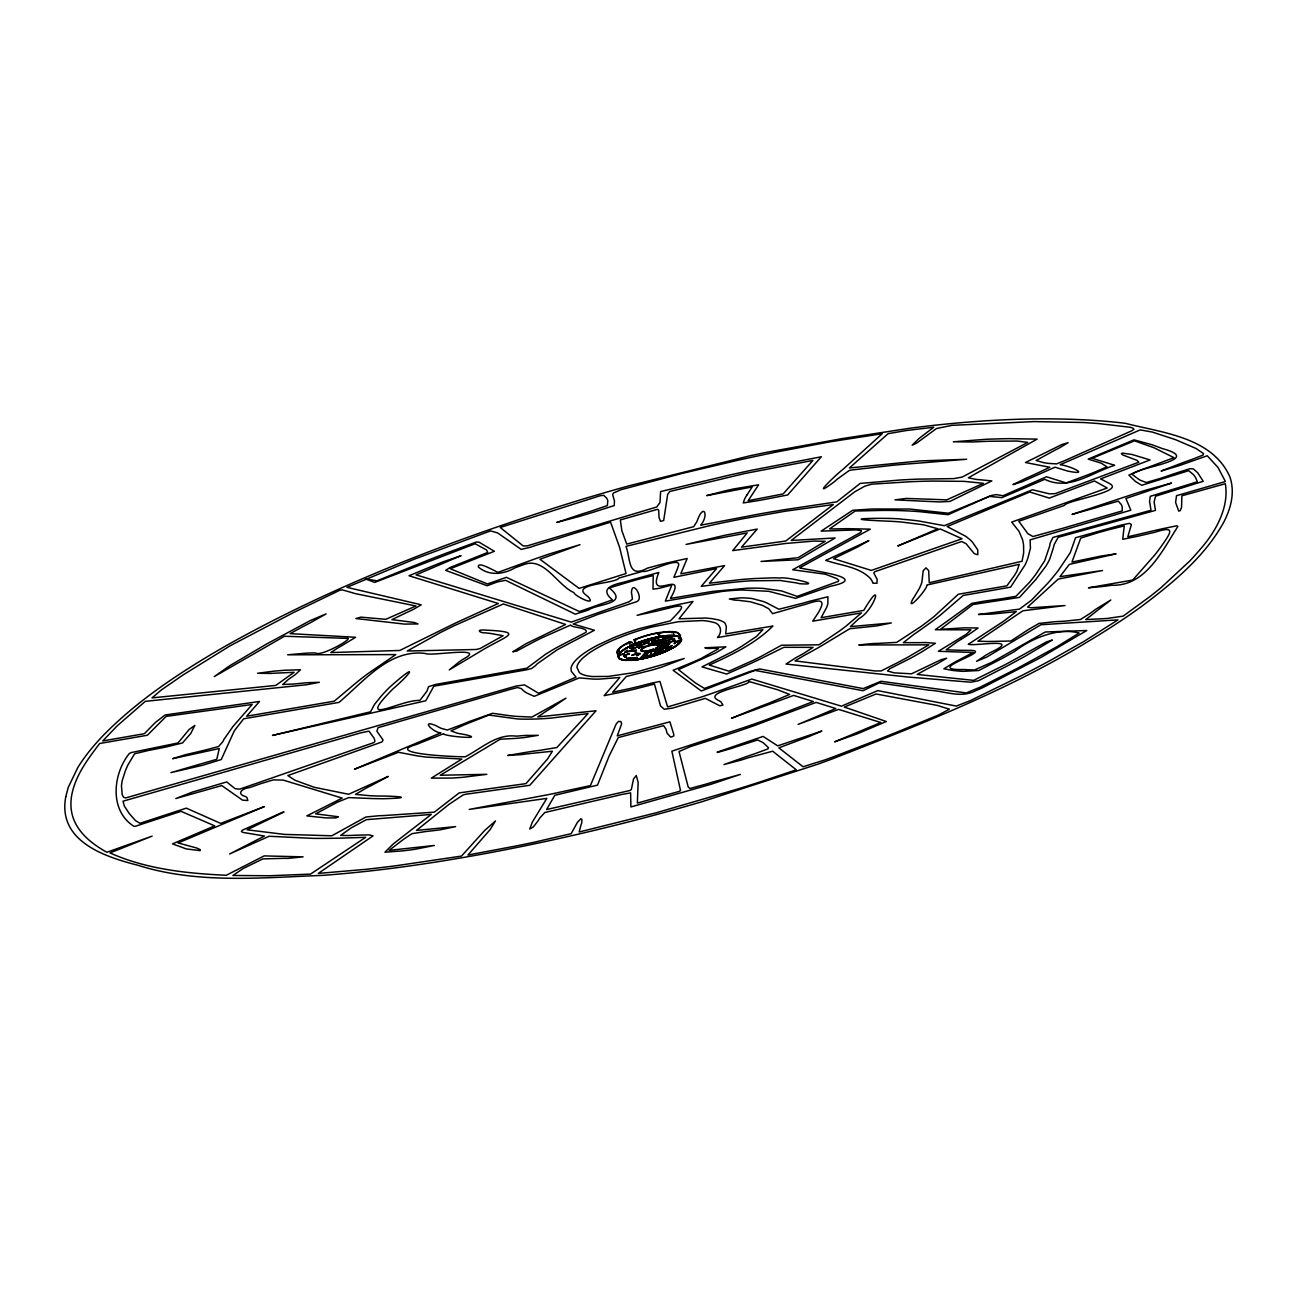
<?xml version="1.0" encoding="UTF-8"?>
<svg xmlns="http://www.w3.org/2000/svg" width="1297" height="1297" viewBox="0 0 1297 1297"><rect width="100%" height="100%" fill="white"/><g stroke="black" fill="none" stroke-linecap="round" stroke-linejoin="round"><path stroke-width="1.5" d="M650.997 654.839L650.997 654.79A24.724 6.615 -16.2 0 0 650.981 654.58L650.672 651.791A20.022 5.35 -16.2 0 1 652.31 651.224L654.742 650.381A8.333 2.221 -16.2 0 0 656.493 649.684L657.968 648.986A18.077 4.831 -16.2 0 0 661.373 647.041M657.887 638.61L657.903 638.546A13.651 3.648 -16.2 0 1 658.471 637.767L659.298 636.811L658.163 632.92L651.029 634.46A37.062 9.906 -16.2 0 0 644.479 636.26L634.914 639.68L636.049 643.555L637.605 644.22M619.95 654.936L618.539 656.395A45.525 12.176 -16.2 0 0 618.782 657.336L620.063 658.665A49.416 13.197 -16.2 0 0 622.138 659.525L624.846 660.043L630.699 657.968A34.954 9.338 -16.2 0 0 634.233 657.887M632.044 645.095L638.027 642.55A32.911 8.787 -16.2 0 1 673.37 635.53L675.883 635.725A50.097 13.392 -16.2 0 1 678.639 636.389L679.644 636.762L679.839 635.66A33.933 9.063 -16.2 0 0 678.704 633.601M618.588 655.585L618.556 655.763A37.986 10.149 -16.2 0 0 618.961 657.579L619.009 657.774M680.601 641.075L680.406 641.431A17.299 4.621 -16.2 0 0 680.568 641.172L679.498 641.172M652.472 641.529L657.012 641.464A17.477 4.669 -16.2 0 1 665.831 641.691M652.504 641.448L652.958 640.669A4.718 1.265 -16.2 0 1 653.98 640.41A3.161 0.843 -16.2 0 0 655.017 640.118L656.525 637.994L650.51 639.421A44.341 11.851 -16.2 0 0 646.084 640.686C639.372 641.577 641.82 643.101 639.956 644.658M627.116 654.563L624.716 656.023A47.924 12.808 -16.2 0 0 625.884 656.947L626.662 657.53L624.732 656.849A29.799 7.96 -16.2 0 1 623.63 655.261L623.581 654.45A20.055 5.366 -16.2 0 0 623.549 654.191A19.779 5.285 -16.2 0 0 622.949 654.239M747.088 494.773L752.163 486.942L706.703 495.6L725.931 490.655A263.404 70.395 -16.2 0 1 733.729 488.953L758.599 484.786L748.142 500.723L783.145 493.93L812.895 460.419L744.705 473.535L669.787 491.466L667.679 494.319L663.675 520.519L660.513 521.362L659.022 517.535A192.572 51.458 -16.2 0 1 658.957 515.703L658.681 510.126L657.676 509.283L620.323 519.951L621.863 530.716L626.727 544.092L693.7 526.663L696.878 521.637A294.922 78.809 -16.2 0 0 697.981 518.816C704.093 503.317 708.843 515.444 700.737 525.204L759.977 513.855A1154.33 308.475 -16.2 0 1 783.323 509.867L836.76 501.858L860.187 483.424L900.215 480.003A833.144 222.646 -16.2 0 1 917.352 479.144L953.911 478.609L962.309 477.02L1027.743 442.39L1017.091 441.045L990.308 441.239A510.256 136.363 -16.2 0 0 973.253 441.953L953.327 441.807L986.806 439.245A804.464 214.978 -16.2 0 1 1008.92 438.645L1037.13 439.116L968.34 477.782L976.041 479.42A119.762 32.003 -16.2 0 0 979.705 479.712L991.848 480.911L949.955 501.404L939.352 501.939L894.979 499.864L906.279 498.421L946.761 499.848L983.402 483.311L963.963 481.349L932.219 481.074A574.328 153.484 -16.2 0 0 910.478 481.722L871.665 484.186L864.921 486.132L854.691 491.839L791.202 540.444L835.122 537.963L798.19 559.785L761.015 561.455L798.044 557.71L825.168 541.287L813.786 541.076L785.512 543.492L732.708 550.625L747.234 532.905L686.081 544.432L723.953 535.466A630.926 168.61 -16.2 0 1 737.49 532.84L757.237 529.063L741.511 547.156L785.739 541.027L833.306 504.565L785.009 511.245L743.521 518.638A466.936 124.788 -16.2 0 0 711.064 525.317L625.997 546.345C630.877 559.51 627.456 579.013 647.479 568.118A94.876 25.356 -16.2 0 0 652.634 566.74L654.434 566.254A195.669 52.285 -16.2 0 1 667.307 562.898L687.183 558.488L680.763 573.841L724.585 565.622L709.41 583.196L740.425 579.597A292.717 78.225 -16.2 0 1 755.049 578.527L771.504 577.878A95.086 25.405 -16.2 0 1 780.567 578.04C785.09 576.435 826.465 585.596 799.682 583.699A64.785 17.315 -16.2 0 1 796.747 582.969L780.243 580.489L750.736 580.813A205.51 54.928 -16.2 0 0 726.839 583.018L701.191 586.374L716.544 568.589L673.873 577.327L676.872 570.145A269.176 71.935 -16.2 0 0 678.136 566.659C683.681 554.014 646.311 573.858 642.988 571.247A497.935 133.072 -16.2 0 0 618.766 578.122C616.221 583.699 570.21 583.585 586.26 595.258A192.053 51.329 -16.2 0 1 588.027 596.652C597.431 607.272 574.36 595.89 573.939 592.599C557.418 585.531 543.962 556.04 523.323 564.795A94.276 25.194 -16.2 0 0 514.941 567.859C503.447 574.49 488.969 576.16 478.35 567.016C477.166 560.045 497.108 572.739 498.275 572.269L534.672 559.007A406.091 108.526 -16.2 0 1 549.328 553.965L579.986 544.691L539.941 559.266L579.127 588.4L626.029 573.517L619.544 547.139L610.563 522.14L536.018 545.291A70.751 18.904 -16.2 0 1 530.197 547.253L521.216 549.425L497.643 532.921L490.525 530.911L414.294 559.169L346.931 587.33L421.249 604.807L413.548 609.314A160.423 42.866 -16.2 0 1 405.685 612.995L391.921 619.626L414.294 622.495L418.039 623.954L404.502 624.1L355.848 618.523L360.906 617.145L385.793 619.317L415.948 605.975L355.654 593.702L342.44 589.876L339.652 590.313L293.916 612.346L230.201 645.76L183.055 674.959L161.428 689.891L152.025 697.883L275.758 685.416L294.111 672.316L275.872 673.143A187.611 50.145 -16.2 0 1 270.36 673.435L257.536 673.273L274.202 671.133A313.047 83.657 -16.2 0 1 285.697 670.209L300.482 669.771L295.505 674.391A118.173 31.582 -16.2 0 1 291.663 677.147A124.836 33.365 -16.2 0 0 287.804 679.92L282.73 684.54L293.479 684.022A264.88 70.784 -16.2 0 0 302.233 683.195A153.143 40.92 -16.2 0 1 307.535 682.692L319.354 682.303L306.562 684.751L145.313 701.337L117.119 725.915L102.739 740.944L144.307 733.713L153.078 724.828A242.539 64.818 -16.2 0 1 155.802 722.153L165.124 714.971L259.497 701.482L246.657 716.236L334.253 701.174L357.469 681.687A531.721 142.103 -16.2 0 1 367.683 673.792L395.796 654.596L287.642 654.807L306.789 653.121A257.406 68.79 -16.2 0 1 315.317 652.926C320.521 657.482 356.707 636.503 346.429 638.383A64.039 17.12 -16.2 0 0 344.045 638.27L284.481 636.243L214.248 676.612L229.699 665.75L266.42 644.106L310.372 620.517L326.114 613.886L309.318 623.338A371.477 99.269 -16.2 0 0 303.401 626.354L290.09 633.633L355.621 637.281L342.295 645.387A179.343 47.924 -16.2 0 0 337.593 648.095L330.816 652.553L399.784 650.462L445.471 627.991A490.055 130.965 -16.2 0 1 457.614 622.057L498.291 603.51L408.993 575.738L431.625 566.432A221.738 59.257 -16.2 0 1 443.088 561.844L461.019 555.683L416.061 574.863L571.264 622.122L629.223 601.727L632.417 599.149L631.834 594.675A163.227 43.628 -16.2 0 1 631.461 592.324C632.174 579.062 643.831 597.966 637.297 601.338A4.102 1.102 -16.2 0 1 635.806 601.97L598.209 614.292L573.177 624.019L594.383 630.261L557.434 649.635L537.185 663.821A48.232 12.889 -16.2 0 1 535.385 665.718L531.494 668.587L526.29 669.852L433.879 686.178L425.773 700.785L272.5 735.415L370.585 711.794L374.428 704.498L381.172 696.149A444.498 118.789 -16.2 0 1 389.862 687.037C417.845 662.119 413.435 671.197 392.715 689.145C354.113 728.055 400.173 699.569 419.839 700.412L424.816 694.008A226.051 60.408 -16.2 0 0 427.053 690.912L428.545 686.697L435.549 684.459L526.841 668.198L545.097 654.612A144.486 38.618 -16.2 0 1 555.927 647.997L585.028 632.839M675.461 642.485L675.088 643.004A10.992 2.934 -16.2 0 1 674.618 643.604L674.602 643.604A13.116 3.502 -16.2 0 0 675.121 642.923M639.567 643.053L645.014 641.01M674.975 642.291L674.764 642.566A29.442 7.863 -16.2 0 0 674.31 643.377L674.213 643.636A23.832 6.372 -16.2 0 1 674.602 642.858L674.716 642.647A20.217 5.399 -16.2 0 1 674.862 642.437L674.91 642.388A3.826 1.021 -16.2 0 1 675.056 642.193L678.007 641.512M671.57 648.532L670.873 648.938A12.435 3.324 -16.2 0 1 670.144 649.327L666.82 649.586A9.549 2.545 -16.2 0 1 666.431 649.521L666.69 649.246A12.597 3.372 -16.2 0 1 668.052 648.435L668.425 648.224A29.847 7.977 -16.2 0 0 669.657 647.495L671.651 645.874A14.056 3.761 -16.2 0 0 670.662 646.506L665.458 647.543L668.231 645.436A29.053 7.766 -16.2 0 0 669.609 643.896L670.127 642.874A9.582 2.562 -16.2 0 1 670.387 642.226L670.906 641.966A21.011 5.61 -16.2 0 1 672.721 641.431M627.294 650.413L627.002 650.705A22.665 6.063 -16.2 0 1 626.548 651.094L625.511 651.969L631.363 650.316A31.55 8.431 -16.2 0 1 631.931 649.862L632.174 649.684A23.395 6.258 -16.2 0 1 633.049 649.051L633.682 648.468L630.115 648.419M657.32 633.876L658.163 632.92M642.955 655.212L646.473 651.256L645.16 651.386A9.111 2.432 -16.2 0 1 641.107 650.867M642.258 656.006L641.107 657.271M658.049 633.763L664.648 632.061A41.358 11.057 -16.2 0 1 668.668 631.817L673.013 631.947L674.148 635.838L667.42 637.686A28.939 7.733 -16.2 0 0 664.761 637.767L662.524 637.994M674.148 635.838L669.803 635.692A41.358 11.057 -16.2 0 0 665.783 635.952L659.168 637.654A15.564 4.167 -16.2 0 1 658.454 638.351L657.952 638.675M640.686 657.741L640.28 658.179M639.794 658.681L635.53 659.768M624.424 655.488L625.624 655.001A15.694 4.199 -16.2 0 1 626.467 654.758M663.27 645.971L663.853 645.403L658.584 645.809A11.803 3.161 -16.2 0 0 658.357 645.031L662.929 642.615L658.957 642.21A17.526 4.685 -16.2 0 0 655.747 642.501L649.57 643.782M668.393 640.426L669.317 639.94A17.039 4.556 -16.2 0 1 670.452 639.47L673.581 639.048A16.537 4.426 -16.2 0 0 674.456 639.356L674.667 638.983A17.672 4.718 -16.2 0 0 673.808 638.578L670.468 639.324A22.876 6.112 -16.2 0 1 669.171 639.875L667.842 640.28M668.133 650.283L666.609 650.997A54.247 14.494 -16.2 0 1 664.194 652.018L658.941 654.077A25.908 6.923 -16.2 0 1 654.515 655.569L651.191 656.558M627.116 650.251L626.905 650.397A21.044 5.626 -16.2 0 0 626.483 650.754L624.684 652.342L632.077 651.078M675.591 640.572L674.862 640.815A29.75 7.944 -16.2 0 1 673.986 641.058L670.063 641.723M661.373 647.041L662.913 645.793L657.547 646.717L657.725 645.339A9.176 2.448 -16.2 0 0 655.342 644.755L650.121 645.501A8.544 2.286 -16.2 0 0 642.826 648.565A8.382 2.237 -16.2 0 0 641.545 650.105M669.155 647.511L670.662 646.506M665.864 642.226L664.502 642.761A29.345 7.847 -16.2 0 1 661.405 643.831L660.676 644.106M659.395 644.025L658.957 644.285A6.145 1.637 -16.2 0 1 658.033 644.755L657.076 645.176M586.001 632.336C588.643 627.31 570.745 627.732 570.712 625.024L542.195 637.67A279.795 74.772 -16.2 0 0 533.31 642.128L516.757 651.013L512.801 651.824L525.739 643.863L565.605 624.457L503.333 603.98L453.885 625.851A395.196 105.608 -16.2 0 0 440.186 632.677L407.242 651.013L476.194 649.489L480.166 648.516L503.106 635.708L489.488 633.293A138.293 36.965 -16.2 0 1 485.808 632.887C480.425 633.276 475.61 629.71 483.424 630.002C524.069 631.817 509.04 634.8 485.305 648.403A323.958 86.575 -16.2 0 0 475.042 654.515L449.232 669.917L459.251 661.81A204.067 54.539 -16.2 0 0 462.883 659.33C489.277 645.533 429.631 656.687 425.448 653.477C389.343 648.759 363.841 681.509 339.003 702.39L243.706 718.781L237.011 727.309A233.168 62.305 -16.2 0 0 234.06 731.378L221.252 759.556L202.364 765.343L170.912 772.607L216.777 759.296L219.274 748.531L172.598 758.696L184.823 754.886A253.012 67.622 -16.2 0 1 190.221 753.589L196.139 752.211A223.651 59.775 -16.2 0 0 205.818 749.925L218.561 746.537L222.662 741.9A129.246 34.549 -16.2 0 0 223.846 739.533L232.795 726.742L252.137 704.498L166.178 716.382L147.372 735.237L99.674 743.489C87.499 759.491 74.642 776.465 71.432 796.861A583.342 155.899 -16.2 0 0 74.286 820.758C80.527 835.09 93.595 844.833 106.857 852.275L152.154 836.111L110.002 852.923C146.302 869.233 186.93 873.481 226.31 875.264L264.134 855.907L303.125 856.847L288.145 858.387A214.183 57.246 -16.2 0 1 283.265 858.355L262.902 858.89L243.09 868.552L232.909 875.475L269.598 875.751L310.534 874.097L365.657 837.327L347.661 837.911A576.792 154.148 -16.2 0 1 313.031 838.365L269.111 836.257L229.569 853.993L264.442 836.03L242.685 832.366L241.42 831.458L242.409 830.161L282.941 812.133L284.059 812.003L247.079 829.804L284.302 834.393L331.821 835.787L365.867 817.013L378.919 815.748A155.559 41.569 -16.2 0 1 383.539 815.586L434.268 812.165L459.17 792.905L525.982 783.615L547.593 758.94L552.392 751.239L526.809 753.897A139.444 37.273 -16.2 0 1 521.07 754.627L507.759 755.454L531.267 751.466A363.695 97.194 -16.2 0 0 540.444 750.266L556.835 747.542L588.027 713.609L550.528 718.149A181.337 48.459 -16.2 0 1 517.568 718.976L488.985 715.052L470.471 722.364A158.347 42.315 -16.2 0 0 463.207 725.299L450.999 730.876L457.111 733.145A166.632 44.536 -16.2 0 0 461.456 733.989A281.789 75.307 -16.2 0 1 465.85 734.783C486.78 739.874 442.407 736.258 443.736 733.664L426.664 740.376A218.82 58.478 -16.2 0 0 416.661 744.397C382.177 753.881 456.917 757.01 465.299 756.767C481.576 748.32 496.67 733.616 516.141 736.145A223.473 59.727 -16.2 0 0 524.831 735.464L538.287 735.318L524.166 737.588A179.31 47.924 -16.2 0 1 515.055 738.447L501.112 739.144A4.231 1.135 -16.2 0 0 499.329 739.76L440.25 775.249L486.813 774.325L462.299 777.357A286.686 76.604 -16.2 0 1 451.599 778.07L431.35 778.119L461.878 759.053L426.583 757.108A474.443 126.782 -16.2 0 1 417.391 755.892L398.503 752.276L354.47 769.234L440.915 732.789C434.155 733.081 420.131 719.527 434.9 725.201A256.838 68.644 -16.2 0 1 436.83 726.125L438.143 726.823A210.908 56.371 -16.2 0 0 441.483 728.444L447.352 730.033L463.191 724.066A194.469 51.961 -16.2 0 0 469.141 721.586L492.536 713.285L509.64 715.701A163.292 43.644 -16.2 0 0 516.757 716.398L531.9 717.079L565.962 698.159L552.635 707.287A320.359 85.618 -16.2 0 0 546.604 710.951L537.752 716.933L596.02 710.772L529.76 785.317L465.801 794.25A4.102 1.102 -16.2 0 0 462.77 795.158L448.762 804.545L416.467 830.42L455.604 826.611L439.975 829.869A177.64 47.47 -16.2 0 1 432.614 830.745A226.553 60.537 -16.2 0 0 425.286 831.604L411.976 833.647L404.615 838.559A290.204 77.544 -16.2 0 0 399.444 842.45L389.116 850.362L434.333 845.466L414.781 849.324A271.803 72.632 -16.2 0 1 403.01 850.848L384.933 852.194L393.396 843.812L431.269 814.419L366.354 819.672L351.114 827.94L340.673 835.365L348.212 835.527A208.914 55.836 -16.2 0 0 356.286 835.187L369.175 834.863L373.001 835.9L318.268 873.416L366.711 869.266A979.511 261.767 -16.2 0 0 395.942 865.764L461.489 856.085L484.656 830.485L495.47 820.936L490.169 829.545L467.958 855.015L514.552 846.26A668.377 178.613 -16.2 0 0 534.477 842.175L571.183 833.663L577.424 822.33L580.878 818.764L581.964 819.542L581.753 822.736A152.252 40.693 -16.2 0 1 580.91 825.249L579.175 831.993L656.509 812.716L737.896 788.965A1091.782 291.76 -16.2 0 0 760.561 781.783L796.277 769.818L772.688 751.206L748.029 757.837A192.507 51.442 -16.2 0 1 741.398 760.01L723.969 764.549L747.04 756.346A204.148 54.555 -16.2 0 0 755.13 753.622L767.921 748.904L768.505 747.753L763.236 742.727L757.675 739.955L736.777 746.667A133.542 35.684 -16.2 0 1 731.362 748.482L717.533 752.438A3.81 1.021 -16.2 0 1 717.144 752.13L763.058 736.42L777.697 745.856L821.828 731.038L808.031 736.939A158.769 42.428 -16.2 0 1 799.892 739.938L778.865 747.85L803.07 766.786L824.535 760.026A209.871 56.079 -16.2 0 0 835.203 756.135L872.962 741.608A1260.895 336.961 -16.2 0 0 898.464 731.492L938.38 715.052L949.42 709.2L937.066 705.373L876.042 693.976L844.282 707.06L886.289 721.521L857.106 733.907L834.587 741.852L880.809 722.526L838.608 709.394L798.125 724.391L835.803 708.519L816.105 702.39L755.308 725.234A501.858 134.11 -16.2 0 1 736.274 731.816L694.819 745.224A74.707 19.958 -16.2 0 0 690.409 746.602L679.028 751.514L688.156 786.841L689.858 788.495L706.022 784.101A177.673 47.486 -16.2 0 0 712.669 782.091L740.36 774.422L710.772 784.361L630.909 806.945L630.618 792.872L621.263 794.558A74.999 20.039 -16.2 0 0 616.01 795.872L544.772 812.522L539.892 817.937A275.321 73.572 -16.2 0 0 538.012 820.888L533.359 826.919L529.711 828.994L532.386 822.022L546.815 798.385L469.19 809.425L531.186 797.866A687.345 183.688 -16.2 0 0 551.436 794.023L590.411 785.593L616.107 724.131L618.442 721.375L620.971 721.602L621.587 723.677A56.582 15.126 -16.2 0 1 621.15 725.282L617.21 735.853L669.917 721.829L673.759 734.297L673.727 735.983L671.911 736.777A4.183 1.119 -16.2 0 1 670.581 737.069L667.112 733.21A194.55 51.993 -16.2 0 1 666.593 731.427L666.447 730.811A309.853 82.797 -16.2 0 0 665.945 729.076L663.659 725.655L618.264 737.555L609.104 756.054L597.512 785.123L554.808 795.288L546.588 809.555L630.034 790.489L631.315 789.565L633.552 778.897L636.292 775.525L638.14 782.415L637.362 803.102L679.223 791.397A3.875 1.038 -16.2 0 0 680.52 790.554L671.862 751.158L747.169 726.482A301.423 80.544 -16.2 0 0 767.97 719.073L813.3 701.515L793.602 695.403L731.508 718.262L760.577 706.314A350.579 93.692 -16.2 0 0 768.878 703.152L789.597 694.446L777.762 689.809L748.612 681.395C752.049 685.578 700.007 692.144 719.122 700.769A96.4 25.762 -16.2 0 1 721.132 702.099L722.932 705.065L719.803 705.811L705.292 698.353L672.608 708.081L664.242 709.264L660.497 705.925L654.45 684.038L635.19 688.983A174.106 46.53 -16.2 0 1 623.387 691.723L604.143 695.662L619.836 677.472L600.3 679.061A103.711 27.707 -16.2 0 1 593.523 679.109L579.273 677.893L534.202 696.327L527.539 693.36A170.604 45.59 -16.2 0 1 524.101 691.22L522.156 689.469A40.077 10.716 -16.2 0 0 521.183 688.561L517.487 687.523L510.094 689.437L378.043 727.666L376.892 731.232L383.085 740.036L381.918 741.965L287.837 775.574L295.051 780.291L314.312 787.311L348.65 794.267L388.241 776.417L371.153 785.609A126.393 33.771 -16.2 0 0 366.419 787.96L355.508 794.38L369.856 795.71A451.226 120.589 -16.2 0 0 378.773 796.05C393.607 795.839 418.753 797.768 383.361 798.725A431.706 115.368 -16.2 0 1 372.336 798.563L348.78 797.59L337.577 802.113L315.641 813.835L338.404 816.77L335.939 817.904L327.314 817.937A112.839 30.155 -16.2 0 1 324.023 817.71L306.822 815.91L342.197 798.109L283.216 780.097L273.359 779.886L261.183 783.55A305.119 81.533 -16.2 0 1 249.283 787.684C242.474 788.3 235.697 793.748 245.619 796.617A70.557 18.855 -16.2 0 1 246.933 797.509L247.857 800.508L242.604 800.184L221.771 785.577L175.792 798.547L192.459 792.062L226.683 781.945L235.211 788.754L239.848 789.095L373.958 742.565L374.946 741.154L374.168 738.366A116.227 31.063 -16.2 0 0 373.228 737.02L368.98 731.135L360.29 732.983L123.037 801.189L124.317 806.021L129.327 813.624L135.439 820.547L139.979 823.287L186.298 808.144L220.685 823.4L264.361 806.588L178.078 842.953L196.56 847.979L200.257 849.697L200.143 850.637L186.265 848.919L172.533 843.877L214.67 825.865L181.061 811.322L135.293 826.286A3.648 0.973 -16.2 0 1 133.818 826.238C109.143 810.593 112.823 773.855 129.327 753.525A4.75 1.265 -16.2 0 1 131.402 752.536L178.029 742.954L189.167 729.465L194.826 725.38L190.724 733.535L182.488 742.954L166.308 746.942A233.817 62.483 -16.2 0 1 157.975 748.596L153.743 749.423A295.019 78.841 -16.2 0 0 147.809 750.606L134.629 753.768L127.933 764.954A760.35 203.191 -16.2 0 0 125.306 770.969L122.291 780.372A448.957 119.973 -16.2 0 0 121.48 785.966L122.21 794.818L123.637 797.298L125.679 797.931L515.866 686.113L524.491 684.881L538.531 693.247L576.063 677.196L571.296 671.295L571.004 668.539A81.435 21.757 -16.2 0 1 598.193 644.885L613.254 637.913A78.274 20.914 -16.2 0 1 639.859 628.478L670.273 620.906C683.406 607.563 687.864 602.813 668.231 608.309A130.122 34.776 -16.2 0 0 656.687 611.114L637.103 615.313L657.222 609.314A213.535 57.068 -16.2 0 1 666.334 607.142L692.971 601.451L679.028 618.782L705.341 618.037A113.358 30.301 -16.2 0 1 712.102 618.701L717.873 619.788A85.245 22.779 -16.2 0 1 721.359 620.89L723.564 621.993A57.765 15.434 -16.2 0 1 725.104 623.29L726.369 626.743L725.753 633.909L772.882 626.046C755.13 643.798 731.848 654.79 709.264 665.069L728.963 671.181L752.438 660.708A187.303 50.048 -16.2 0 0 761.274 656.314L781.54 645.225L818.958 644.804L839.467 631.039A300.239 80.236 -16.2 0 0 846.584 625.673L861.5 612.881L812.7 621.166L818.067 613.141A199.608 53.339 -16.2 0 0 820.547 608.423C827.048 595.047 809.117 603.754 803.265 604.921A203.775 54.458 -16.2 0 0 796.374 606.866L772.574 613.659L768.764 608.763L762.296 605.326L750.282 601.759L737.604 600.219A60.732 16.229 -16.2 0 1 734.75 600.122L729.319 598.987L740.7 597.868A95.038 25.405 -16.2 0 1 744.802 597.933L747.931 598.112A76.977 20.574 -16.2 0 1 752.179 598.566L762.895 601.386A353.562 94.486 -16.2 0 1 766.916 602.992L778.849 609.25L802.535 603.3A198.344 52.999 -16.2 0 1 809.717 601.241L827.94 596.75L827.859 603.802A315.301 84.256 -16.2 0 1 826.562 607.612L821.082 617.712L863.753 610.401C884.246 575.479 875.151 609.477 859.181 618.474A147.453 39.413 -16.2 0 0 855.842 621.474L850.394 626.629L891.315 622.965L877.015 625.867A158.785 42.428 -16.2 0 1 870.319 626.581L849.697 628.753L829.496 640.977A253.418 67.72 -16.2 0 1 819.201 647.154L810.982 651.759A264.458 70.67 -16.2 0 0 802.665 656.331L795.045 660.903L875.313 670.971L881.182 670.922L897.232 662.832A586.033 156.613 -16.2 0 0 908.403 656.882L928.863 644.836L858.809 644.966L871.924 643.588A148.75 39.753 -16.2 0 1 878.231 643.377L896.697 642.388L921.016 626.467A554.273 148.117 -16.2 0 0 934.18 616.448L958.337 594.237L1006.894 585.839L1014.692 575.09A421.59 112.661 -16.2 0 0 1017.043 570.923L1019.264 564.325L926.869 585.028C927.809 588.87 905.565 613.27 912.569 599.49A166.924 44.601 -16.2 0 1 914.385 596.75L919.265 588.643A334.821 89.477 -16.2 0 0 921.875 582.24L923.188 570.793L925.961 567.843L928.684 570.599L929.236 582.758L1022.052 561.261L1023.673 552.895L1023.576 545.259A540.071 144.324 -16.2 0 0 1022.506 539.617L1019.037 531.365L1011.676 522.107L1107.168 488.012L1094.457 480.944L1049.289 498.08L1029.769 492.001L947.134 526.566L965.308 536.05A397.287 106.176 -16.2 0 1 972.426 542.097L977.727 549.815L977.857 554.759L974.339 553.673L966.006 543.654L961.596 541.514L874.843 571.701L873.789 572.998L876.286 577.813A114.72 30.658 -16.2 0 1 877.096 579.208L877.015 583.228L872.994 583.228A186.768 49.918 -16.2 0 0 869.93 577.992C858.274 566.53 840.391 565.508 825.8 560.336L868.828 540.638L857.868 546.864A208.817 55.803 -16.2 0 1 851.059 550.22L833.533 558.667L871.325 570.421L962.034 538.758L940.195 528.917L897.783 545.956L937.828 528.771L923.561 524.799L900.75 521.945A400.562 107.051 -16.2 0 0 884.635 521.021C827.146 518.557 892.158 517.422 902.128 519.238A387.349 103.517 -16.2 0 1 919.087 521.037L944.313 525.69L1032.477 489.763L1049.565 493.881L1055.385 493.59L1138.831 462.186L1136.837 460.257L1122.894 455.02L1121.37 453.707L1122.148 453.091L1131.957 454.469L1150.066 459.949L1100.586 478.917L1107.995 482.695A137.352 36.705 -16.2 0 1 1110.07 483.878C1124.515 491.822 1066.15 500.48 1064.497 505.36L1018.777 521.281L1026.851 532.256A123.653 33.041 -16.2 0 0 1027.824 533.683L1032.947 536.536L1062.032 528.495L1122.181 510.937L1122.229 506.884A228.077 60.959 -16.2 0 0 1121.159 504.387L1118.257 501.128L1103.504 505.344A309.156 82.619 -16.2 0 0 1094.555 508.132L1072.035 514.423L1135.005 493.573A506.446 135.342 -16.2 0 1 1145.429 490.298L1171.531 483.068L1125.909 498.47L1130.806 510.191L1030.094 539.876L1030.434 548.161L1027.856 558.196A574.944 153.646 -16.2 0 1 1024.987 565.054L1010.59 587.168L963.217 595.436L940.779 614.762A498.21 133.137 -16.2 0 1 930.516 622.657L918.795 631.039A335.096 89.542 -16.2 0 0 913.882 634.395L903.312 642.68L919.784 642.647A136.85 36.575 -16.2 0 1 925.734 642.55L935.396 643.296L921.194 652.245A393.088 105.057 -16.2 0 1 910.559 658.244L889.726 668.766L887.505 670.987L894.265 672.867L911.515 673.808L941.055 659.719L946.648 658.211L937.066 663.902A142.411 38.051 -16.2 0 1 932.592 666.155A236.394 63.18 -16.2 0 0 926.658 669.155L917.157 674.44L973.593 680.374L1004.818 664.858A627.002 167.556 -16.2 0 0 1022.279 655.277L1046.501 641.885L1052.37 640.021L1026.154 655.65A863.964 230.882 -16.2 0 1 1006.067 666.577L978.505 680.714L970.853 682.222L908.24 677.05L785.998 664.064L795.029 658.228A159.563 42.639 -16.2 0 1 799.374 655.812A153.435 41.001 -16.2 0 0 803.751 653.38L813.057 647.365L783.891 647.3L760.836 658.714A248.051 66.293 -16.2 0 1 751.401 663.189L726.66 674.051L702.001 666.901L732.335 651.726A174.917 46.741 -16.2 0 0 741.852 646.246L756.378 636.519L762.879 629.71L717.484 637.573C723.061 631.898 720.678 623.095 712.637 622.203A81.565 21.79 -16.2 0 0 702.326 620.55L678.169 621.733L652.18 626.954A73.702 19.698 -16.2 0 0 623.679 635.919L615.086 639.356A76.134 20.347 -16.2 0 0 587.946 653.915L583.439 657.514A73.329 19.601 -16.2 0 0 576.922 667.355L579.37 672.608A71.157 19.017 -16.2 0 0 592.437 676.531L608.163 676.434L634.509 672.527L684.216 658.487L661.794 667.08A105.511 28.194 -16.2 0 1 651.807 670.095L626.305 676.483L612.638 692.225L628.818 688.788A188.892 50.486 -16.2 0 0 641.35 685.773L645.76 684.638A125.096 33.43 -16.2 0 1 652.213 683L659.93 681.444L667.615 706.914L701.709 696.927A423.308 113.131 -16.2 0 0 719.008 690.928L751.79 679.077L841.461 706.184L877.745 690.604L956.343 706.087L970.415 700.575L1021.112 675.818A649.781 173.652 -16.2 0 0 1050.862 660.157L1084.324 641.204L1117.982 619.869L1040.907 624.732L986.677 657.109L976.56 661.308L986.158 654.969A161.849 43.255 -16.2 0 1 990.665 652.423C1023.122 637.103 976.187 646.311 968.275 644.317L1003.116 621.571L1016.264 611.6L997.652 613.513A159.223 42.558 -16.2 0 1 990.389 614.162L978.505 614.47L1019.458 609.136L1031.391 600.284L1048.3 582.677A904.868 241.809 -16.2 0 0 1058.417 570.323L1070.236 552.749L1075.553 537.736L1120.738 525.172L1129.428 523.356L1131.179 524.345A36.203 9.679 -16.2 0 1 1130.919 526.177L1127.806 536.828L1152.174 531.105A306.578 81.922 -16.2 0 1 1161.707 528.917L1176.849 525.771L1177.887 526.452C1162.242 550.69 1145.689 586.455 1111.707 585.239A173.733 46.433 -16.2 0 1 1103.358 586.439L1088.475 587.8L1132.703 580.051L1154.427 555.375A730.146 195.117 -16.2 0 0 1160.993 546.75C1171.726 531.575 1175.568 525.577 1154.8 532.289A191.113 51.069 -16.2 0 0 1145.997 534.315A296.413 79.214 -16.2 0 1 1137.226 536.342L1122.732 539.309L1124.223 525.885L1109.032 529.695A238.599 63.764 -16.2 0 0 1098.073 532.694L1080.709 538.125L1071.954 562.087L1093.144 557.694A269.306 71.967 -16.2 0 1 1101.477 555.991L1116.085 553.835L1069.328 564.39L1059.941 576.679L1102.531 570.518L1058.222 579.094L1027.629 607.061L1030.953 607.774L1065.048 605.537L1022.895 610.79L977.857 641.156L987.455 641.48A310.615 83.008 -16.2 0 0 992.237 641.415L1010.849 641.01L1023.301 632.871A294.322 78.647 -16.2 0 1 1029.559 628.867L1039.059 623.403L1054.283 621.766A181.207 48.427 -16.2 0 1 1059.811 621.441A180.461 48.232 -16.2 0 0 1065.34 621.133L1080.531 619.48L1089.804 613.594A308.524 82.441 -16.2 0 0 1095.868 609.185L1110.799 600.008L1085.735 619.609L1102.45 618.734A156.807 41.909 -16.2 0 0 1107.541 618.41L1123.17 616.124L1150.39 596.247A932.04 249.073 -16.2 0 0 1161.091 587.622L1189.673 561.098A781.297 208.801 -16.2 0 0 1199.628 550.009C1215.354 532.402 1229.426 507.694 1225.325 483.716L1181.891 495.794L1181.551 507.224L1180.254 510.661L1178.73 511.099L1175.601 502.474L1176.509 495.697L1225.422 481.544L1217.948 467.358L1207.248 455.766L1185.928 463.272A215.367 57.554 -16.2 0 1 1177.449 466.207L1161.107 471.022L1184.939 461.894A139.022 37.143 -16.2 0 0 1191.878 459.446L1203.032 455.069L1203.584 453.658L1196.142 448.535L1175.277 439.57L1152.206 432.047L1140.193 429.891L1060.216 464.683C1070.398 465.915 1091.28 475.853 1068.112 471.151A161.93 43.271 -16.2 0 1 1064.999 470.276L1055.077 467.179L1022.149 481.738L1012.989 484.608L1025.116 478.674A194.939 52.091 -16.2 0 0 1036.498 473.567L1049.776 467.277L1025.505 462.51L1062.113 444.433L1068.096 442.682L1059.098 448.097A106.565 28.485 -16.2 0 1 1054.818 450.237L1036.141 460.467L1043.761 462.689A183.769 49.108 -16.2 0 0 1048.868 463.434L1056.552 463.888L1063.589 461.116L1131.47 430.928L1133.983 429.275L1132.848 428.075A48.864 13.067 -16.2 0 0 1130.044 427.248L1099.24 423.633A881.765 235.632 -16.2 0 0 1083.206 422.498L1034.066 421.59L951.966 425.335L936.499 428.529L916.557 443.169L912.131 445.195L918.908 438.613A207.001 55.317 -16.2 0 1 922.248 436.003L933.759 427.232L912.018 429.842A204.44 54.636 -16.2 0 0 905.484 430.669L888.137 433.668L849.422 467.974L919.832 460.938L966.622 459.268L912.731 463.58A721.035 192.686 -16.2 0 0 893.649 465.169L851.108 470.065A3.826 1.021 -16.2 0 0 848.968 470.681L837.116 479.258A159.336 42.574 -16.2 0 1 834.328 481.722C808.582 501.047 835.722 474.848 842.855 469.465L882.219 433.717L830.015 441.807L777.762 451.761A684.427 182.909 -16.2 0 0 736.226 460.646L681.249 473.648L620.841 489.763L613.465 493.022L612.654 494.53L613.789 498.648A314.425 84.029 -16.2 0 1 614.47 501.112L614.227 505.554L594.464 511.877A579.321 154.813 -16.2 0 1 579.289 516.449L556.753 522.448L584.039 513.336A184.563 49.318 -16.2 0 0 590.8 511.261L607.336 505.587L607.823 500.788A160.86 42.996 -16.2 0 0 606.672 498.178L603.77 495.308L600.235 495.713L500.237 527.49L523.21 545.956L527.214 545.891L656.687 507.014L659.978 502.555L660.611 491.563L729.806 475.01A675.413 180.494 -16.2 0 1 751.725 470.244L821.325 456.771L787.684 494.968L766.041 499.134A263.323 70.362 -16.2 0 1 757.545 500.707L743.213 502.944L744.818 498.534A310.761 83.04 -16.2 0 1 747.088 494.773M639.486 647.965L638.61 648.305L639.68 647.592A17.007 4.54 -16.2 0 1 640.994 646.911L647.965 645.922A9.257 2.481 -16.2 0 1 656.104 644.479M670.954 648.873L668.198 649.732M630.034 648.354L630.569 648.208A14.915 3.988 -16.2 0 1 632.401 648.127A13.683 3.648 -16.2 0 0 634.022 648.03L634.736 647.916A11.641 3.113 -16.2 0 0 635.303 647.641L638.108 646.263A23.703 6.339 -16.2 0 1 642.955 644.236L646.101 643.15M619.22 650.737A18.061 4.831 -16.2 0 1 617.956 651.029L618.037 650.413A49.351 13.197 -16.2 0 1 619.35 648.792A24.967 6.68 -16.2 0 1 620.063 648.078L620.971 647.3A37.402 9.987 -16.2 0 1 624.424 644.868L630.845 642.388A14.656 3.923 -16.2 0 0 632.239 642.485L629.304 641.885L627.294 642.939A32.911 8.787 -16.2 0 0 616.723 652.342L617.875 654.726A34.695 9.274 -16.2 0 0 619.139 655.423M676.045 641.983L675.688 642.242A10.846 2.902 -16.2 0 0 675.153 642.923M634.93 643.377L634.168 643.75A11.641 3.113 -16.2 0 1 633.617 644.025L632.904 644.139A13.683 3.648 -16.2 0 1 632.255 644.187M628.445 658.536L632.19 658.244M671.538 632.693L673.013 631.947M628.202 658.649L625.867 659.8A3.194 0.859 -16.2 0 1 626.192 659.622L626.678 659.395M630.926 645.809L633.925 646.263L630.439 646.084L625.543 648.743A37.402 9.987 -16.2 0 0 622.106 651.191L621.198 651.969A24.967 6.68 -16.2 0 0 620.469 652.667A49.351 13.197 -16.2 0 0 619.172 654.304L619.091 654.904A18.061 4.831 -16.2 0 0 620.355 654.628L622.673 654.304M656.055 647.852L656.801 647.754A11.365 3.032 -16.2 0 1 657.822 647.722L655.925 649.116A21.514 5.755 -16.2 0 1 654.045 649.894L648.111 652.667A76.361 20.412 -16.2 0 0 647.852 653.25L643.215 657.644L646.619 655.277L648.338 651.661L652.164 650.446A11.187 2.983 -16.2 0 0 655.488 649.181L656.882 647.949A4.199 1.119 -16.2 0 1 656.152 647.916L656.169 647.916M632.596 644.852L632.92 644.836A11.77 3.145 -16.2 0 0 633.585 644.998L637.362 645.711L639.534 644.836M666.512 642.193L666.545 642.177A16.099 4.296 -16.2 0 1 664.875 642.777L662.135 643.734A13.732 3.664 -16.2 0 0 661.648 643.896L661.357 644.285A20.444 5.464 -16.2 0 0 661.34 644.836L661.551 645.16M650.899 654.936L650.348 655.115A13.019 3.486 -16.2 0 1 648.468 655.617A10.668 2.853 -16.2 0 0 646.49 656.152L648.678 655.747A34.046 9.095 -16.2 0 0 652.342 654.742L652.942 654.563A21.627 5.788 -16.2 0 0 657.79 652.942L660.789 651.694A23.443 6.274 -16.2 0 0 658.568 652.488A33.56 8.966 -16.2 0 1 653.785 654.126C651.467 656.509 649.878 651.013 652.829 651.24A45.557 12.176 -16.2 0 0 656.298 649.846L659.168 648.646A6.145 1.637 -16.2 0 0 660.092 648.16L660.74 647.77A22.876 6.112 -16.2 0 0 663.302 645.971M672.689 632.401L675.656 632.401A75.81 20.266 -16.2 0 1 677.229 632.887L678.72 633.601M658.487 649.91L660.805 648.873A8.528 2.286 -16.2 0 0 661.827 648.338L663.189 647.511A20.574 5.496 -16.2 0 0 666.366 644.949L667.047 643.896L661.794 645.095M657.936 650.137L654.563 651.58L655.228 652.067A18.19 4.864 -16.2 0 0 655.877 652.44L656.477 652.391A22.698 6.063 -16.2 0 0 658.114 651.775L662.102 650.332L665.393 650.835L661.357 652.423A39.607 10.587 -16.2 0 1 655.86 654.337A10.408 2.789 -16.2 0 1 655.098 654.58L652.375 655.39A55.917 14.948 -16.2 0 1 648.451 656.46L643.588 657.595L647.268 656.931A26.491 7.085 -16.2 0 0 655.244 654.661L663.869 650.818A16.748 4.475 -16.2 0 0 662.475 650.527L658.876 651.613M636.892 638.675L634.038 639.778L635.254 643.685M636.049 643.555L645.598 640.151A37.062 9.906 -16.2 0 1 652.148 638.351L659.298 636.811M634.136 658.179A22.698 6.063 -16.2 0 0 636.114 658.049A5.691 1.524 -16.2 0 0 636.73 657.968L636.519 657.822A34.695 9.274 -16.2 0 0 634.201 657.903L633.876 657.919A24.74 6.615 -16.2 0 1 630.05 657.952M658.568 651.726L656.963 652.342A22.049 5.885 -16.2 0 1 656.201 652.634L655.682 652.796A21.871 5.853 -16.2 0 1 655.066 652.44L653.931 651.597L656.298 650.689A17.234 4.604 -16.2 0 0 665.426 645.468L666.253 644.333L664.696 644.577M629.191 658.276L631.039 658.26A20.963 5.61 -16.2 0 0 631.477 658.26A37.143 9.922 -16.2 0 0 634.655 658.146L637.07 657.903M646.311 643.28L647.787 642.826M632.79 644.706L632.887 644.69A32.749 8.755 -16.2 0 1 681.314 638.999A32.749 8.755 -16.2 0 1 635.238 659.8A32.749 8.755 -16.2 0 1 632.871 644.722L633.244 644.706A29.02 7.75 -16.2 0 1 635.06 645.014L636.503 645.306A28.712 7.669 -16.2 0 0 637.038 645.387L638.043 645.241A7.798 2.091 -16.2 0 0 639.421 644.706L641.14 644.009L639.599 643.166M645.355 641.026L646.425 640.718A46.368 12.386 -16.2 0 1 650.851 639.486L655.747 638.367A26.021 6.955 -16.2 0 1 655.244 639.178L653.623 640.329A7.62 2.043 -16.2 0 0 652.537 640.588L652.407 640.702A22.843 6.112 -16.2 0 0 652.261 640.994L651.629 642.566L653.915 642.112A17.315 4.637 -16.2 0 1 664.631 641.707A23.249 6.209 -16.2 0 1 665.88 642.112M628.607 654.142L628.802 654.077A9.614 2.562 -16.2 0 0 629.304 653.915L628.948 654.028A39.218 10.473 -16.2 0 1 627.959 654.32L628.494 654.158M629.337 653.753L629.013 653.834A18.563 4.961 -16.2 0 0 627.229 654.337L624.197 655.212L624.408 653.688L619.82 654.969M675.526 641.934L675.721 641.869A18.888 5.042 -16.2 0 1 678.104 641.302L677.618 641.399A21.482 5.739 -16.2 0 0 676.175 641.756M636.989 657.919L637.022 657.838A13.537 3.615 -16.2 0 0 635.87 657.838L635.725 657.838A37.37 9.987 -16.2 0 0 634.8 657.871L634.184 657.903M650.154 656.833L649.457 657.012M649.23 657.076L645.647 657.952M678.947 637.151L679.855 637.492A33.933 9.063 -16.2 0 1 680.941 639.551L680.017 640.831A28.761 7.685 -16.2 0 1 679.109 641.058L678.493 641.204M619.366 650.916L617.404 652.521A45.525 12.176 -16.2 0 0 617.648 653.445L618.02 654.077M664.21 644.674L660.87 644.868A17.25 4.604 -16.2 0 0 660.708 644.301L660.692 644.301M677.942 641.529L680.179 641.01M622.592 654.32L623.452 654.126M643.798 658.373L642.696 658.6M675.478 640.507L675.04 640.605A16.991 4.54 -16.2 0 0 672.851 641.204M642.323 658.681L640.118 659.119L647.187 651.143L649.035 650.689A9.792 2.61 -16.2 0 0 652.213 649.732L653.769 649.1L652.342 649.505A8.657 2.318 -16.2 0 1 641.35 650.089M641.95 658.763L642.777 658.584A44.195 11.819 -16.2 0 0 647.187 657.579M669.268 642.501L669.041 642.55A14.899 3.972 -16.2 0 0 666.626 643.199A14.024 3.745 -16.2 0 1 664.842 643.669L664.583 643.604A13.878 3.713 -16.2 0 1 666.771 642.955L669.398 642.193L667.955 640.977A31.436 8.398 -16.2 0 0 666.253 640.459L664.421 640.199A21.984 5.869 -16.2 0 0 657.903 640.588L655.877 640.767L656.849 640.523A13.1 3.502 -16.2 0 1 658.746 640.248L660.497 640.086A28.664 7.669 -16.2 0 1 663.918 639.956L667.501 640.248M638.74 659.346L636.341 659.67A61.608 16.472 -16.2 0 1 633.114 660.011L632.839 660.027M632.806 650.948L635.562 650.608L635.108 651.467A21.352 5.707 -16.2 0 0 635.319 652.504L636.373 653.315L631.72 655.358L638.546 653.688A14.753 3.94 -16.2 0 0 639.162 653.737L638.221 654.693A23.832 6.372 -16.2 0 0 637.508 655.115L636.584 655.763L637.638 655.325A62.483 16.699 -16.2 0 0 639.859 653.996L640.459 653.575A19.844 5.301 -16.2 0 0 639.518 653.461L637.832 653.299A7.782 2.075 -16.2 0 1 637.038 653.088L636.843 652.991A16.974 4.54 -16.2 0 1 635.838 650.851M647.446 640.296L647.77 640.232A10.619 2.837 -16.2 0 0 648.451 640.086M648.581 644.187L648.889 644.123A10.619 2.837 -16.2 0 0 650.462 643.734L654.223 642.955A16.261 4.345 -16.2 0 1 658.487 642.501L662.151 642.777L656.104 644.479M636.081 659.703L636.438 659.654A28.874 7.717 -16.2 0 0 638.383 659.411M636.324 650.154L635.984 650.202A21.871 5.853 -16.2 0 0 634.93 650.364L631.153 650.997L633.341 649.181A20.979 5.61 -16.2 0 1 640.913 645.258A15.386 4.102 -16.2 0 1 641.756 644.917L642.242 644.739A32.652 8.722 -16.2 0 1 645.857 643.425L646.652 642.955A14.348 3.826 -16.2 0 0 647.349 642.712L647.819 642.177A16.731 4.475 -16.2 0 0 647.77 641.642L647.138 641.383A11.154 2.983 -16.2 0 0 644.949 642.031A12.095 3.226 -16.2 0 1 643.442 642.501L646.068 641.48A40.094 10.716 -16.2 0 1 648.873 640.669L652.861 639.778A9.987 2.659 -16.2 0 1 651.207 640.215A20.006 5.35 -16.2 0 0 648.97 640.815L648.597 641.675A132.116 35.311 -16.2 0 0 648.808 643.004M635.157 659.8L631.752 660.124M632.644 660.043L631.963 660.108A20.363 5.447 -16.2 0 1 630.52 660.189L629.791 660.222A24.724 6.615 -16.2 0 1 625.754 660.157L626.954 660.222A33.965 9.079 -16.2 0 0 630.52 660.189L631.412 660.141M662.54 638.075L662.88 638.092A20.865 5.577 -16.2 0 0 664.486 638.011A28.372 7.587 -16.2 0 1 668.539 637.978A15.094 4.037 -16.2 0 0 669.592 638.011L671.506 637.378A28.421 7.587 -16.2 0 1 673.516 636.422L676.791 636.276A75.81 20.266 -16.2 0 1 678.347 636.778L679.077 637.848A52.22 13.959 -16.2 0 1 678.915 638.059M630.131 657.919L628.461 658.26A13.278 3.551 -16.2 0 0 627.764 658.6M672.397 631.558L674.748 631.834A50.097 13.392 -16.2 0 1 677.504 632.498L680.503 635.611A33.771 9.03 -16.2 0 1 678.834 638.837M631.704 645.89L628.429 646.83A32.911 8.787 -16.2 0 0 617.858 656.217L619.009 658.6M631.947 645.922L633.001 646.019A28.048 7.49 -16.2 0 1 633.439 646.084M637.751 644.252L637.848 644.269A19.066 5.091 -16.2 0 0 637.54 644.074L637.362 644.009M636.276 643.928L637.33 644.171L635.173 643.652M634.038 639.778L635.254 640.07M626.159 657.498L624.343 656.541A31.517 8.431 -16.2 0 1 623.808 655.812A26.167 6.988 -16.2 0 1 623.581 654.904L623.598 654.661A28.469 7.604 -16.2 0 0 623.565 654.304M634.914 639.68L636.049 640.053M649.116 643.863L648.808 643.004M668.166 650.154L668.036 650.089A17.591 4.702 -16.2 0 0 666.836 649.894L666.399 649.846A20.233 5.415 -16.2 0 1 665.523 649.7L665.442 649.586A14.98 4.004 -16.2 0 1 666.366 649.067L666.982 648.727A11.722 3.129 -16.2 0 0 668.15 648.046L668.247 647.803A42.023 11.235 -16.2 0 0 666.804 647.787A47.195 12.613 -16.2 0 0 665.718 647.787L664.988 647.868A13.537 3.615 -16.2 0 0 664.032 648.338L663.091 648.808A24.4 6.517 -16.2 0 1 660.092 650.219L658.584 650.754A13.732 3.664 -16.2 0 1 660.06 650.056L660.984 649.619A25.389 6.793 -16.2 0 0 665.377 647.203L668.198 644.901A31.485 8.414 -16.2 0 0 668.912 644.009L669.284 642.501M679.385 636.649L681.622 639.486A33.771 9.03 -16.2 0 1 673.954 647.43L665.572 651.629A76.539 20.46 -16.2 0 1 660.789 653.558L657.579 654.758A33.236 8.884 -16.2 0 1 632.125 660.303L625.122 660.384A34.695 9.274 -16.2 0 1 619.009 658.6M665.783 641.707L666.236 641.934A14.64 3.907 -16.2 0 1 666.528 642.096M626.175 657.109L626.321 657.19A11.981 3.21 -16.2 0 1 626.629 657.401L626.678 657.482M626.046 657.044L625.689 656.833A43.385 11.592 -16.2 0 1 624.538 655.844M618.345 654.385L619.042 654.839A49.416 13.197 -16.2 0 0 619.334 654.985M668.555 640.605L669.965 641.642M647.884 642.874L647.933 642.923A23.913 6.388 -16.2 0 1 648.192 643.474L648.37 643.961A13.148 3.518 -16.2 0 0 648.451 644.123M641.107 650.851L640.88 650.186A8.998 2.399 -16.2 0 1 643.117 648.014L645.387 646.814L642.339 646.522A9.744 2.61 -16.2 0 0 640.134 647.608M672.332 645.549L671.1 646.571A31.063 8.301 -16.2 0 1 668.522 648.16M679.66 636.746L680.552 640.702A19.52 5.22 -16.2 0 1 679.125 641.042M658.908 632.79L660.043 636.681M629.304 641.885L630.439 646.084M961.304 639.226A237.659 63.521 -16.2 0 0 956.473 642.274L946.145 649.797L960.655 650.316A219.615 58.689 -16.2 0 1 968.275 650.397C998.771 649.732 919.314 670.679 964.011 669.511A213.989 57.181 -16.2 0 0 974.533 669.949L991.686 662.362L1045.285 631.996L1086.773 630.52L1040.891 657.498L982.883 687.572A93.514 24.983 -16.2 0 1 974.744 691.139C960.428 698.418 944.038 690.847 929.106 690.215L879.155 682.903L863.072 690.717L754.984 670.371L701.337 690.993L673.094 670.29L692.176 662.427A119.859 32.036 -16.2 0 0 701.093 658.503L718.554 648.678L716.122 648.289A41.439 11.073 -16.2 0 0 711.145 648.419L710.561 648.451A21.822 5.837 -16.2 0 1 707.351 648.419L704.855 647.77L725.898 646.83L715.782 652.813L678.461 669.609L695.387 682.919L704.482 688.448L750.055 671.441L759.718 668.96L863.218 688.594L881.003 681.282L966.184 692.938L980.208 687.167L1017.318 668.344L1057.006 646.7L1079.153 633.033C1058.595 627.472 1032.461 637.638 1014.513 651.532A758.259 202.64 -16.2 0 1 1001.446 658.779L978.716 670.533L963.185 671.343A311.183 83.154 -16.2 0 1 959.067 671.052A255.704 68.336 -16.2 0 1 953.068 670.5L943.876 668.798L953.003 663.172A174.884 46.741 -16.2 0 1 958.645 660.124L973.139 652.472L938.347 651.305L966.573 634.055L970.967 629.839L935.332 629.726L971.891 603.332L984.342 601.143A293.041 78.306 -16.2 0 1 994.005 599.798A264.507 70.687 -16.2 0 0 1001.868 598.711L1015.924 596.312L1029.348 582.499A804.951 215.107 -16.2 0 0 1035.719 574.458L1044.669 560.823L1049.727 545.875A345.829 92.411 -16.2 0 1 1050.23 542.892L1052.969 537.428L1150.958 510.272L1149.953 503.576A268.268 71.692 -16.2 0 1 1149.531 501.647L1150.293 496.329L1197.374 481.787L1195.558 477.523A446.249 119.259 -16.2 0 0 1193.337 474.572L1188.749 470.665L1141.765 485.289L1135.442 481.495L1128.86 475.107L1142.949 469.238A326.617 87.288 -16.2 0 1 1151.525 466.077L1173.963 457.663L1154.33 447.887L1134.551 440.818L1092.123 458.279L1114.626 465.283C1092.35 472.319 1069.02 491.287 1044.75 479.29L1001.884 497.643L989.416 496.346L948.107 514.698L920.076 511.715A396.639 105.997 -16.2 0 0 881.911 510.418L855.161 511.034L829.577 528.9L833.614 528.949A645.598 172.533 -16.2 0 1 848.189 528.673L870.303 529.16L799.682 567.81C808.923 570.648 873.627 577.457 830.275 586.293A353.254 94.405 -16.2 0 1 820.531 589.713L795.596 598.339L768.635 591.286L741.722 589.989A136.963 36.608 -16.2 0 0 722.575 591.351L665.329 601.127L671.83 584.996L662.962 587.33A44.374 11.851 -16.2 0 1 658.617 588.4L653.007 589.178L653.218 575.544L640.491 578.705A238.486 63.731 -16.2 0 0 629.061 581.964L609.266 587.93C629.807 604.289 597.868 603.624 588.951 609.752A95.865 25.616 -16.2 0 1 585.093 611.13L575.236 614.146L505.571 580.294L497.886 581.802A20.947 5.593 -16.2 0 0 495.373 582.677L487.153 585.741L445.649 570.356L450.108 567.486L487.737 552.441L486.553 549.977L475.124 543.751L374.671 582.418L365.478 578.9L376.892 580.813L427.28 560.482A997.004 266.436 -16.2 0 1 445.99 553.268L476.339 542.033L479.096 542.195L494.352 551.29L450.237 568.751L487.429 583.958L506.414 577.311L579.419 611.552L612.443 599.879C598.03 587.833 614.746 584.298 624.684 581.98A173.409 46.335 -16.2 0 1 636.033 578.738L658.795 572.496C645.906 604.207 688.772 566.043 670.5 598.403L712.539 591.432L746.423 588.271A146.61 39.186 -16.2 0 1 763.236 588.4L781.524 590.913L797.152 596.377L838.316 581.364L838.721 580.262L836.841 578.624L825.346 574.198L792.613 569.756L860.657 532.483L861.451 530.765L856.263 529.906L821.163 531.122L852.729 510.24L872.443 508.991L909.7 509.04L948.447 513.239L991.605 495.422L996.209 494.611L1003.084 495.73L1046.484 476.761L1066.231 482.922L1085.524 475.691A188.6 50.405 -16.2 0 0 1093.176 472.757L1106.957 466.823L1101.477 463.321A171.22 45.752 -16.2 0 0 1098.51 462.299L1088.199 459.106L1134 439.845L1151.574 444.628A1135.313 303.401 -16.2 0 1 1162.452 448.632C1204.783 459.981 1138.928 466.742 1131.973 474.216L1137.647 478.512A195.036 52.123 -16.2 0 0 1140.095 480.149L1146.256 482.533L1160.215 478.431A150.128 40.126 -16.2 0 0 1167.608 475.967A266.388 71.189 -16.2 0 1 1178.6 472.27L1190.16 468.655L1193.337 468.914L1197.682 472.74L1203.211 481.3L1155.562 496.2L1154.152 501.761A249.073 66.569 -16.2 0 0 1154.379 503.771L1155.481 510.386L1058.19 537.298L1054.25 544.432A359.091 95.962 -16.2 0 0 1053.618 547.026L1049.759 559.007A344.175 91.974 -16.2 0 1 1045.852 566.173L1035.8 579.532L1019.458 597.398L972.993 604.499L940.471 629.321L959.456 628.137A197.095 52.674 -16.2 0 1 965.065 627.845L978.116 627.991L969.199 634.233A361.328 96.562 -16.2 0 1 961.304 639.226M678.169 644.042A23.589 6.307 -16.2 0 0 678.85 643.377L679.061 643.134A52.22 13.959 -16.2 0 0 680.195 641.723L680.033 641.966A52.82 14.121 -16.2 0 1 679.142 643.053L678.704 643.523A26.54 7.085 -16.2 0 1 677.715 644.447A34.516 9.225 -16.2 0 1 672.559 647.949L672.381 648.062A32.879 8.787 -16.2 0 0 678.201 644.025M649.084 657.109A43.855 11.722 -16.2 0 1 644.042 658.309M636.341 650.251A14.478 3.875 -16.2 0 1 636.033 650.802M626.889 654.434A18.353 4.896 -16.2 0 1 629.013 653.834M633.374 646.376A14.656 3.923 -16.2 0 1 631.996 646.263M636.892 638.643A32.911 8.787 -16.2 0 1 672.235 631.655M647.398 641.869A9.257 2.481 -16.2 0 1 649.067 641.399M632.223 645.29A20.979 5.61 -16.2 0 1 634.946 643.652M647.333 640.232A13.148 3.518 -16.2 0 1 647.252 640.07M659.006 643.928A18.077 4.831 -16.2 0 1 656.833 645.112M619.139 657.952A19.812 5.301 -16.2 0 0 619.642 658.406L620.177 658.714A38.148 10.198 -16.2 0 0 623.711 659.962M65.774 796.747C57.36 841.396 104.895 856.879 138.26 865.358C197.679 884.181 261.718 877.631 322.921 875.362A594.318 158.818 -16.2 0 0 415.932 865.05C491.336 854.042 565.978 838.235 639.697 819.039A573.858 153.354 -16.2 0 0 701.855 801.757L817.921 764.16A277.882 74.269 -16.2 0 0 832.966 758.648C920.465 724.456 1008.45 690.053 1088.961 640.945A582.402 155.64 -16.2 0 0 1143.273 605.164C1174.028 581.915 1204.913 556.364 1223.801 522.107A603.137 161.185 -16.2 0 0 1229.669 476.339C1211.738 437.008 1162.339 432.825 1125.277 423.292A709.491 189.605 -16.2 0 0 1091.069 420.228C1038.848 417.067 986.433 419.661 934.489 425.286A477.069 127.495 -16.2 0 0 909.846 428.253L842.985 438.467L767.094 452.215A377.994 101.02 -16.2 0 0 749.261 455.96L628.964 485.824A596.344 159.369 -16.2 0 0 582.515 499.232C462.267 536.115 343.559 580.748 233.282 641.723A547.561 146.334 -16.2 0 0 211.362 654.304C172.517 677.488 134.693 703.201 102.998 735.707A640.41 171.139 -16.2 0 0 77.739 767.662L68.238 787.425L65.774 796.747"/></g></svg>
